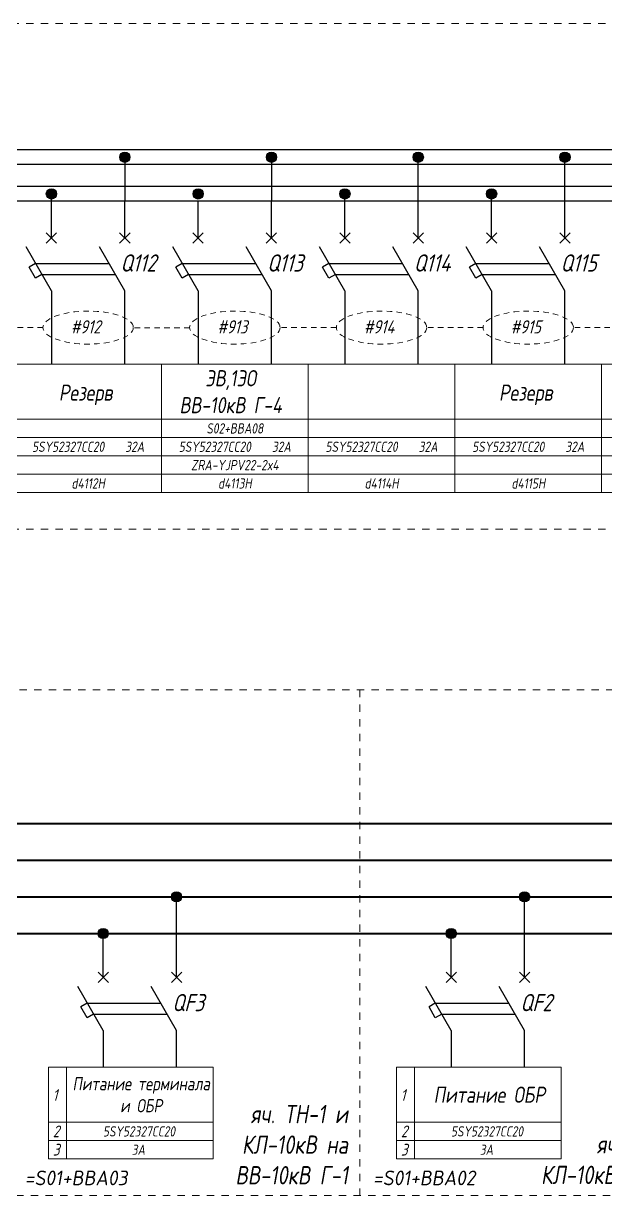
# Model space of a CAD drawing. Header units: millimetres. Extents: x 2704 to 4357, y 2919 to 4427.
# Drawn here: x 3030.7 to 3110, y 3767.6 to 3927.5 of the extents above; entities that cross this region are included whole.
import ezdxf
from ezdxf.enums import TextEntityAlignment as Align

# ---------------------------------------------------------------- set-up
doc = ezdxf.new("R2010")
doc.units = ezdxf.units.MM
doc.linetypes.add('JIS_02_0.7', pattern=[1.35, 0.75, -0.6])
doc.linetypes.add('JIS_02_1.0', pattern=[2, 1, -1])
doc.styles.add('eskdw', font='', dxfattribs={"oblique": 10})
doc.styles.get("Standard").update_dxf_attribs({"font": '', "oblique": 10, "height": 2.5})
doc.styles.add('Гост', font='', dxfattribs={"oblique": 10, "height": 1.4})
doc.styles.get('eskdw').set_extended_font_data('GOST type A')
doc.styles.get('Standard').set_extended_font_data('GOST type A')
doc.styles.get('Гост').set_extended_font_data('GOST type A')

msp = doc.modelspace()

# ---------------------------------------------------------------- hatches: boundary and pattern name
for points in [[(3045.21, 3909.22, 1), (3043.81, 3909.22, 1)], [(3045.21, 3909.22, 1), (3043.81, 3909.22, 1)], [(3065.21, 3909.22, 1), (3063.81, 3909.22, 1)], [(3065.21, 3909.22, 1), (3063.81, 3909.22, 1)], [(3085.21, 3909.22, 1), (3083.81, 3909.22, 1)], [(3085.21, 3909.22, 1), (3083.81, 3909.22, 1)], [(3105.21, 3909.22, 1), (3103.81, 3909.22, 1)], [(3105.21, 3909.22, 1), (3103.81, 3909.22, 1)], [(3035.21, 3904.22, 1), (3033.81, 3904.22, 1)], [(3035.21, 3904.22, 1), (3033.81, 3904.22, 1)], [(3035.21, 3904.22, 1), (3033.81, 3904.22, 1)], [(3055.21, 3904.22, 1), (3053.81, 3904.22, 1)], [(3055.21, 3904.22, 1), (3053.81, 3904.22, 1)], [(3055.21, 3904.22, 1), (3053.81, 3904.22, 1)], [(3075.21, 3904.22, 1), (3073.81, 3904.22, 1)], [(3075.21, 3904.22, 1), (3073.81, 3904.22, 1)], [(3075.21, 3904.22, 1), (3073.81, 3904.22, 1)], [(3095.21, 3904.22, 1), (3093.81, 3904.22, 1)], [(3095.21, 3904.22, 1), (3093.81, 3904.22, 1)], [(3052.26, 3808.37, 1), (3050.86, 3808.37, 1)], [(3052.26, 3808.37, 1), (3050.86, 3808.37, 1)], [(3099.71, 3808.37, 1), (3098.31, 3808.37, 1)], [(3099.71, 3808.37, 1), (3098.31, 3808.37, 1)], [(3042.26, 3803.37, 1), (3040.86, 3803.37, 1)], [(3042.26, 3803.37, 1), (3040.86, 3803.37, 1)], [(3042.26, 3803.37, 1), (3040.86, 3803.37, 1)], [(3089.71, 3803.37, 1), (3088.31, 3803.37, 1)], [(3089.71, 3803.37, 1), (3088.31, 3803.37, 1)], [(3089.71, 3803.37, 1), (3088.31, 3803.37, 1)]]:
    msp.add_hatch(color=256).paths.add_polyline_path(points)

# ---------------------------------------------------------------- linework, layer by layer
at = {"linetype": 'JIS_02_1.0', "lineweight": 15}
for p, q in [((3866.06, 3927.46), (2748.83, 3927.46)), ((3866.06, 3858.5), (2748.83, 3858.5)), ((3177.14, 3836.61), (2835.33, 3836.61)), ((3076.56, 3836.61), (3076.56, 3767.64)), ((3178.69, 3767.64), (2835.33, 3767.64))]:
    msp.add_line(p, q, dxfattribs=at)
for p, q in [((3298.83, 3910.24), (2748.83, 3910.24)), ((3298.83, 3908.24), (2748.83, 3908.24)), ((3044.51, 3909.22), (3044.51, 3903.22)), ((3064.51, 3909.22), (3064.51, 3903.22)), ((3084.51, 3903.22), (3084.51, 3909.22)), ((3084.51, 3903.22), (3084.51, 3909.22)), ((3084.51, 3903.22), (3084.51, 3909.22)), ((3104.51, 3903.22), (3104.51, 3909.22)), ((3104.51, 3903.22), (3104.51, 3909.22)), ((3104.51, 3903.22), (3104.51, 3909.22)), ((3298.83, 3905.24), (2748.83, 3905.24)), ((3298.83, 3905.24), (2748.83, 3905.24)), ((3298.83, 3903.24), (2748.83, 3903.24)), ((3034.51, 3898.22), (3034.51, 3904.22)), ((3044.51, 3898.22), (3044.51, 3903.22)), ((3044.51, 3898.22), (3044.51, 3903.22)), ((3054.51, 3898.22), (3054.51, 3903.22)), ((3064.51, 3898.22), (3064.51, 3903.22)), ((3064.51, 3898.22), (3064.51, 3903.22)), ((3074.51, 3903.22), (3074.51, 3904.22)), ((3074.51, 3903.22), (3074.51, 3904.22)), ((3074.51, 3898.22), (3074.51, 3903.22)), ((3084.51, 3898.22), (3084.51, 3903.22)), ((3084.51, 3898.22), (3084.51, 3903.22)), ((3094.51, 3903.22), (3094.51, 3904.22)), ((3094.51, 3903.22), (3094.51, 3904.22)), ((3094.51, 3898.22), (3094.51, 3903.22)), ((3104.51, 3898.22), (3104.51, 3903.22)), ((3104.51, 3898.22), (3104.51, 3903.22)), ((3033.8, 3897.52), (3035.22, 3898.93)), ((3035.22, 3897.52), (3033.8, 3898.93)), ((3043.8, 3897.52), (3045.22, 3898.93)), ((3045.22, 3897.52), (3043.8, 3898.93)), ((3053.8, 3897.52), (3055.21, 3898.93)), ((3055.21, 3897.52), (3053.8, 3898.93)), ((3063.8, 3897.52), (3065.21, 3898.93)), ((3065.21, 3897.52), (3063.8, 3898.93)), ((3073.8, 3897.52), (3075.21, 3898.93)), ((3075.21, 3897.52), (3073.8, 3898.93)), ((3083.8, 3897.52), (3085.21, 3898.93)), ((3085.21, 3897.52), (3083.8, 3898.93)), ((3093.8, 3897.52), (3095.21, 3898.93)), ((3095.21, 3897.52), (3093.8, 3898.93)), ((3103.8, 3897.52), (3105.21, 3898.93)), ((3105.21, 3897.52), (3103.8, 3898.93)), ((3034.51, 3890.99), (3031.04, 3896.99)), ((3044.51, 3890.99), (3041.04, 3896.99)), ((3054.51, 3890.99), (3051.04, 3896.99)), ((3064.51, 3890.99), (3061.04, 3896.99)), ((3074.51, 3890.99), (3071.04, 3896.99)), ((3084.51, 3890.99), (3081.04, 3896.99)), ((3094.51, 3890.99), (3091.04, 3896.99)), ((3104.51, 3890.99), (3101.04, 3896.99)), ((3041.91, 3895.49), (3041.91, 3895.49)), ((3061.91, 3895.49), (3061.91, 3895.49)), ((3081.91, 3895.49), (3081.91, 3895.49)), ((3101.91, 3895.49), (3101.91, 3895.49)), ((3032.34, 3894.74), (3031.48, 3894.24)), ((3032.34, 3892.74), (3031.48, 3894.24)), ((3032.34, 3894.74), (3042.34, 3894.74)), ((3052.34, 3894.74), (3051.48, 3894.24)), ((3052.34, 3892.74), (3051.48, 3894.24)), ((3052.34, 3894.74), (3062.34, 3894.74)), ((3072.34, 3894.74), (3071.48, 3894.24)), ((3072.34, 3892.74), (3071.48, 3894.24)), ((3072.34, 3894.74), (3082.34, 3894.74)), ((3092.34, 3894.74), (3091.48, 3894.24)), ((3092.34, 3892.74), (3091.48, 3894.24)), ((3092.34, 3894.74), (3102.34, 3894.74)), ((3033.21, 3893.24), (3032.34, 3892.74)), ((3033.21, 3893.24), (3043.21, 3893.24)), ((3053.21, 3893.24), (3052.34, 3892.74)), ((3053.21, 3893.24), (3063.21, 3893.24)), ((3073.21, 3893.24), (3072.34, 3892.74)), ((3073.21, 3893.24), (3083.21, 3893.24)), ((3093.21, 3893.24), (3092.34, 3892.74)), ((3093.21, 3893.24), (3103.21, 3893.24)), ((3034.51, 3890.99), (3034.51, 3885.99)), ((3044.51, 3885.99), (3044.51, 3890.99)), ((3054.51, 3890.99), (3054.51, 3885.99)), ((3064.51, 3885.99), (3064.51, 3890.99)), ((3074.51, 3890.99), (3074.51, 3885.99)), ((3084.51, 3885.99), (3084.51, 3890.99)), ((3094.51, 3890.99), (3094.51, 3885.99)), ((3104.51, 3885.99), (3104.51, 3890.99)), ((3034.51, 3885.99), (3034.51, 3880.99)), ((3044.51, 3880.99), (3044.51, 3885.99)), ((3054.51, 3885.99), (3054.51, 3880.99)), ((3064.51, 3880.99), (3064.51, 3885.99)), ((3074.51, 3885.99), (3074.51, 3880.99)), ((3084.51, 3880.99), (3084.51, 3885.99)), ((3094.51, 3885.99), (3094.51, 3880.99)), ((3104.51, 3880.99), (3104.51, 3885.99)), ((3051.56, 3802.37), (3051.56, 3808.37)), ((3051.56, 3802.37), (3051.56, 3808.37)), ((3051.56, 3802.37), (3051.56, 3808.37)), ((3099.01, 3802.37), (3099.01, 3808.37)), ((3099.01, 3802.37), (3099.01, 3808.37)), ((3099.01, 3802.37), (3099.01, 3808.37)), ((3041.56, 3802.37), (3041.56, 3803.37)), ((3041.56, 3802.37), (3041.56, 3803.37)), ((3041.56, 3797.37), (3041.56, 3802.37)), ((3051.56, 3797.37), (3051.56, 3802.37)), ((3051.56, 3797.37), (3051.56, 3802.37)), ((3089.01, 3802.37), (3089.01, 3803.37)), ((3089.01, 3802.37), (3089.01, 3803.37)), ((3089.01, 3797.37), (3089.01, 3802.37)), ((3099.01, 3797.37), (3099.01, 3802.37)), ((3099.01, 3797.37), (3099.01, 3802.37)), ((3040.86, 3796.67), (3042.27, 3798.08)), ((3042.27, 3796.67), (3040.86, 3798.08)), ((3050.86, 3796.67), (3052.27, 3798.08)), ((3052.27, 3796.67), (3050.86, 3798.08)), ((3088.3, 3796.67), (3089.72, 3798.08)), ((3089.72, 3796.67), (3088.3, 3798.08)), ((3098.3, 3796.67), (3099.72, 3798.08)), ((3099.72, 3796.67), (3098.3, 3798.08)), ((3041.56, 3790.14), (3038.1, 3796.14)), ((3051.56, 3790.14), (3048.1, 3796.14)), ((3089.01, 3790.14), (3085.55, 3796.14)), ((3099.01, 3790.14), (3095.55, 3796.14)), ((3048.97, 3794.64), (3048.97, 3794.64)), ((3096.41, 3794.64), (3096.41, 3794.64)), ((3039.4, 3793.89), (3038.53, 3793.39)), ((3039.4, 3791.89), (3038.53, 3793.39)), ((3039.4, 3793.89), (3049.4, 3793.89)), ((3086.84, 3793.89), (3085.98, 3793.39)), ((3086.84, 3791.89), (3085.98, 3793.39)), ((3086.84, 3793.89), (3096.84, 3793.89)), ((3040.26, 3792.39), (3039.4, 3791.89)), ((3040.26, 3792.39), (3050.26, 3792.39)), ((3087.71, 3792.39), (3086.84, 3791.89)), ((3087.71, 3792.39), (3097.71, 3792.39)), ((3041.56, 3790.14), (3041.56, 3785.14)), ((3051.56, 3785.14), (3051.56, 3790.14)), ((3089.01, 3790.14), (3089.01, 3785.14)), ((3099.01, 3785.14), (3099.01, 3790.14))]:
    msp.add_line(p, q)
at = {"linetype": 'JIS_02_0.7', "lineweight": 13}
for p, q in [((3033.35, 3885.99), (3025.67, 3885.99)), ((3053.34, 3885.94), (3045.67, 3885.94)), ((3073.35, 3885.99), (3065.67, 3885.99)), ((3093.35, 3885.99), (3085.67, 3885.99)), ((3113.35, 3885.99), (3105.67, 3885.99))]:
    msp.add_line(p, q, dxfattribs=at)
at = {"lineweight": 9}
for p, q in [((2809.51, 3880.99), (3209.51, 3880.99)), ((3049.51, 3880.99), (3049.51, 3863.49)), ((3049.51, 3880.99), (3049.51, 3863.49)), ((3069.51, 3880.99), (3069.51, 3863.49)), ((3089.51, 3880.99), (3089.51, 3863.49)), ((3109.51, 3880.99), (3109.51, 3863.49)), ((2989.51, 3873.49), (3209.51, 3873.49)), ((2989.51, 3870.99), (3209.51, 3870.99)), ((2989.51, 3868.49), (3209.51, 3868.49)), ((2989.51, 3865.99), (3209.51, 3865.99)), ((2989.51, 3863.49), (3209.51, 3863.49)), ((3034.12, 3785.14), (3036.56, 3785.14)), ((3034.12, 3785.14), (3034.12, 3772.64)), ((3036.56, 3785.14), (3036.56, 3772.64)), ((3036.56, 3785.14), (3036.56, 3772.64)), ((3036.56, 3785.14), (3056.56, 3785.14)), ((3056.56, 3785.14), (3056.56, 3772.64)), ((3081.56, 3785.14), (3084.01, 3785.14)), ((3081.56, 3785.14), (3081.56, 3772.64)), ((3084.01, 3785.14), (3084.01, 3772.64)), ((3084.01, 3785.14), (3084.01, 3772.64)), ((3084.01, 3785.14), (3104.01, 3785.14)), ((3104.01, 3785.14), (3104.01, 3772.64)), ((3036.56, 3780.14), (3036.56, 3772.64)), ((3036.56, 3780.14), (3036.56, 3772.64)), ((3036.56, 3780.14), (3036.56, 3772.64)), ((3084.01, 3780.14), (3084.01, 3772.64)), ((3084.01, 3780.14), (3084.01, 3772.64)), ((3084.01, 3780.14), (3084.01, 3772.64)), ((3034.12, 3777.64), (3056.56, 3777.64)), ((3081.56, 3777.64), (3104.01, 3777.64)), ((3034.12, 3775.14), (3036.56, 3775.14)), ((3036.56, 3775.14), (3056.56, 3775.14)), ((3081.56, 3775.14), (3084.01, 3775.14)), ((3084.01, 3775.14), (3104.01, 3775.14)), ((3034.12, 3772.64), (3036.56, 3772.64)), ((3036.56, 3772.64), (3056.56, 3772.64)), ((3081.56, 3772.64), (3084.01, 3772.64)), ((3084.01, 3772.64), (3104.01, 3772.64))]:
    msp.add_line(p, q, dxfattribs=at)
at = {"lineweight": 40}
for p, q in [((2840.33, 3818.37), (3151.46, 3818.37)), ((2840.33, 3813.37), (3151.46, 3813.37)), ((2840.33, 3808.37), (3151.46, 3808.37)), ((2840.33, 3803.37), (3151.46, 3803.37))]:
    msp.add_line(p, q, dxfattribs=at)
for centre in [(3044.51, 3909.22), (3044.51, 3909.22), (3064.51, 3909.22), (3064.51, 3909.22), (3084.51, 3909.22), (3084.51, 3909.22), (3104.51, 3909.22), (3104.51, 3909.22), (3034.51, 3904.22), (3034.51, 3904.22), (3034.51, 3904.22), (3054.51, 3904.22), (3054.51, 3904.22), (3054.51, 3904.22), (3074.51, 3904.22), (3074.51, 3904.22), (3074.51, 3904.22), (3094.51, 3904.22), (3094.51, 3904.22), (3051.56, 3808.37), (3051.56, 3808.37), (3099.01, 3808.37), (3099.01, 3808.37), (3041.56, 3803.37), (3041.56, 3803.37), (3041.56, 3803.37), (3089.01, 3803.37), (3089.01, 3803.37), (3089.01, 3803.37)]:
    msp.add_circle(centre, 0.7)
at = {"linetype": 'JIS_02_0.7', "lineweight": 13}
for centre in [(3039.51, 3885.99), (3059.51, 3885.99), (3079.51, 3885.99), (3099.51, 3885.99)]:
    msp.add_ellipse(centre, major_axis=(6.16, 0), ratio=0.365853, dxfattribs=at)

# ---------------------------------------------------------------- texts
at = {"style": 'eskdw', "oblique": 15}
for s, p in [('Q112', (3043.9, 3893.62)), ('Q113', (3063.9, 3893.62)), ('Q114', (3083.9, 3893.62)), ('Q115', (3103.9, 3893.62)), ('QF3', (3050.96, 3792.77)), ('QF2', (3098.41, 3792.77))]:
    msp.add_text(s, height=2.355, dxfattribs=at).set_placement(p)
at = {"lineweight": 9, "style": 'eskdw', "oblique": 15}
for s, p in [('#912', (3039.15, 3886.09)), ('#913', (3059.15, 3886.09)), ('#914', (3079.15, 3886.09)), ('#915', (3099.15, 3886.09))]:
    msp.add_text(s, height=1.8, dxfattribs=at).set_placement(p, align=Align.MIDDLE_CENTER)
for s, p in [('1', (3034.67, 3780.54)), ('1', (3082.11, 3780.54)), ('2', (3034.7, 3775.59)), ('2', (3082.15, 3775.59)), ('3', (3034.7, 3773.09)), ('3', (3082.15, 3773.09))]:
    msp.add_text(s, height=1.6, dxfattribs=at).set_placement(p)
at = {"lineweight": 9, "insert": (3059.44, 3877.25), "char_height": 2.2, "width": 22.2149, "attachment_point": 5, "style": 'Гост'}
msp.add_mtext('\\pl-0.99;ЭВ,1ЭО \\PВВ-10кВ Г-4', dxfattribs=at)
at = {"lineweight": 9, "char_height": 2.2, "attachment_point": 5, "style": 'Гост'}
for insert in [(3039.17, 3876.82), (3099.17, 3876.82)]:
    msp.add_mtext_dynamic_manual_height_columns('Резерв', width=20, gutter_width=6, heights=[0], dxfattribs=dict(at, insert=insert))
at = {"color": 1, "lineweight": 9, "insert": (3059.51, 3872.24), "char_height": 1.4, "width": 20, "attachment_point": 5, "style": 'Гост'}
msp.add_mtext('{\\C256;S02+BBA08}', dxfattribs=at)
at = {"lineweight": 9, "attachment_point": 5}
for s, insert, char_height, width in [('{\\fGOST 2.304 type A|b0|i0|c204|p34;5SY52327CC20    32А}', (3039.51, 3869.74), 1.4, 20), ('{\\fGOST 2.304 type A|b0|i0|c204|p34;5SY52327CC20    32А}', (3059.51, 3869.74), 1.4, 20), ('{\\fGOST 2.304 type A|b0|i0|c204|p34;5SY52327CC20    32А}', (3079.51, 3869.74), 1.4, 20), ('{\\fGOST 2.304 type A|b0|i0|c204|p34;5SY52327CC20    32А}', (3099.51, 3869.74), 1.4, 20), ('{\\fGOST 2.304 type A|b0|i0|c204|p34;ZRA-YJPV22-2x4}', (3059.51, 3867.24), 1.4, 20), ('{\\fGOST 2.304 type A|b0|i0|c204|p34;d4112\\fGOST 2.304 type A|b0|i0|c0|p34;H}', (3039.51, 3864.74), 1.4, 20), ('d4113H', (3059.51, 3864.74), 1.4, 20), ('{\\fGOST 2.304 type A|b0|i0|c204|p34;d4114H}', (3079.51, 3864.74), 1.4, 20), ('{\\fGOST 2.304 type A|b0|i0|c204|p34;d4115H}', (3099.51, 3864.74), 1.4, 20), ('Питание терминала\\Pи ОБР', (3046.75, 3781.39), 1.8, 22.6797), ('Питание ОБР', (3094.2, 3781.39), 2.2, 22.6797), ('{\\fGOST 2.304 type A|b0|i0|c204|p34;5SY52327CC20}', (3046.45, 3776.39), 1.4, 20), ('{\\fGOST 2.304 type A|b0|i0|c204|p34;5SY52327CC20}', (3093.89, 3776.39), 1.4, 20), ('{\\fGOST 2.304 type A|b0|i0|c204|p34;3А}', (3046.36, 3773.89), 1.4, 20), ('{\\fGOST 2.304 type A|b0|i0|c204|p34;3А}', (3093.81, 3773.89), 1.4, 20)]:
    msp.add_mtext(s, dxfattribs=dict(at, insert=insert, char_height=char_height, width=width))
at = {"style": 'Гост'}
for s, width, insert, char_height, attachment_point in [('яч. ТН-1 и \\PКЛ-10кВ на ВВ-10кВ Г-1', 23.669, (3074.94, 3774.58), 2.5, 6), ('яч. ТН-2 и \\PКЛ-10кВ на ТВ-1', 37.4467, (3122.48, 3772.54), 2.5, 6), ('{\\fGOST type B|b0|i0|c2|p18;=S01+BBA03}', 29.5568, (3037.88, 3770.04), 2, 5), ('{\\fGOST type B|b0|i0|c2|p18;=S01+BBA02}', 29.5568, (3085.33, 3770.04), 2, 5)]:
    msp.add_mtext_dynamic_manual_height_columns(s, width=width, gutter_width=7, heights=[0], dxfattribs=dict(at, insert=insert, char_height=char_height, attachment_point=attachment_point))

doc.saveas('drawing.dxf')
